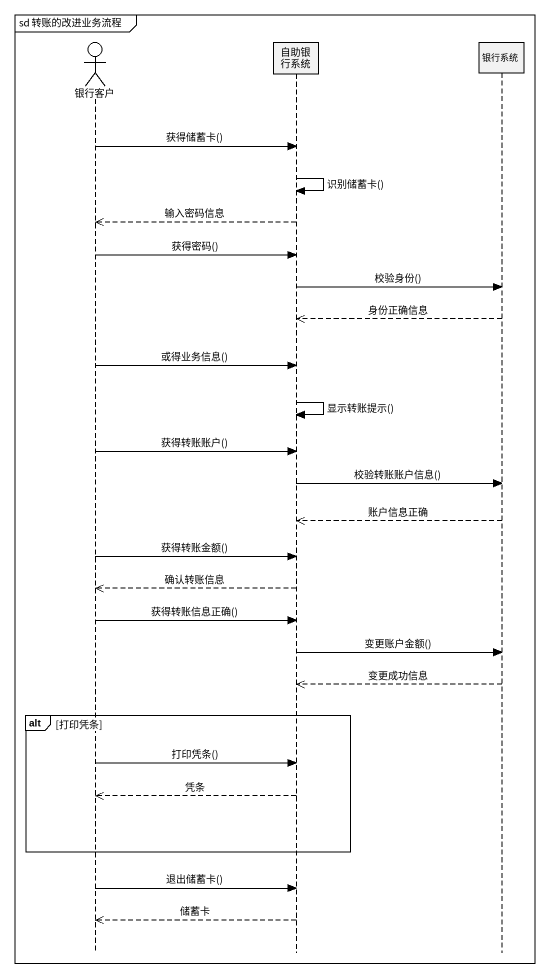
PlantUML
@startuml
mainframe sd 转账的改进业务流程
hide footbox
actor 银行客户
participant 自助银行系统
participant 银行系统

银行客户 -> 自助银行系统 : 获得储蓄卡()
自助银行系统 -> 自助银行系统 : 识别储蓄卡()
自助银行系统 -->> 银行客户 : 输入密码信息
银行客户 -> 自助银行系统 : 获得密码()
自助银行系统 -> 银行系统 : 校验身份()
银行系统 -->> 自助银行系统 : 身份正确信息
银行客户 -> 自助银行系统 : 或得业务信息()
自助银行系统 -> 自助银行系统 : 显示转账提示()
银行客户 -> 自助银行系统 : 获得转账账户()
自助银行系统 -> 银行系统 : 校验转账账户信息()
银行系统 -->> 自助银行系统 : 账户信息正确
银行客户 -> 自助银行系统 : 获得转账金额()
自助银行系统 -->> 银行客户 : 确认转账信息
银行客户 -> 自助银行系统 : 获得转账信息正确()
自助银行系统 -> 银行系统 : 变更账户金额()
银行系统 -->> 自助银行系统 : 变更成功信息
alt 打印凭条
  银行客户 -> 自助银行系统 : 打印凭条()
  自助银行系统 -->> 银行客户 : 凭条
end
银行客户 -> 自助银行系统 : 退出储蓄卡()
自助银行系统 -->> 银行客户 : 储蓄卡
@enduml
